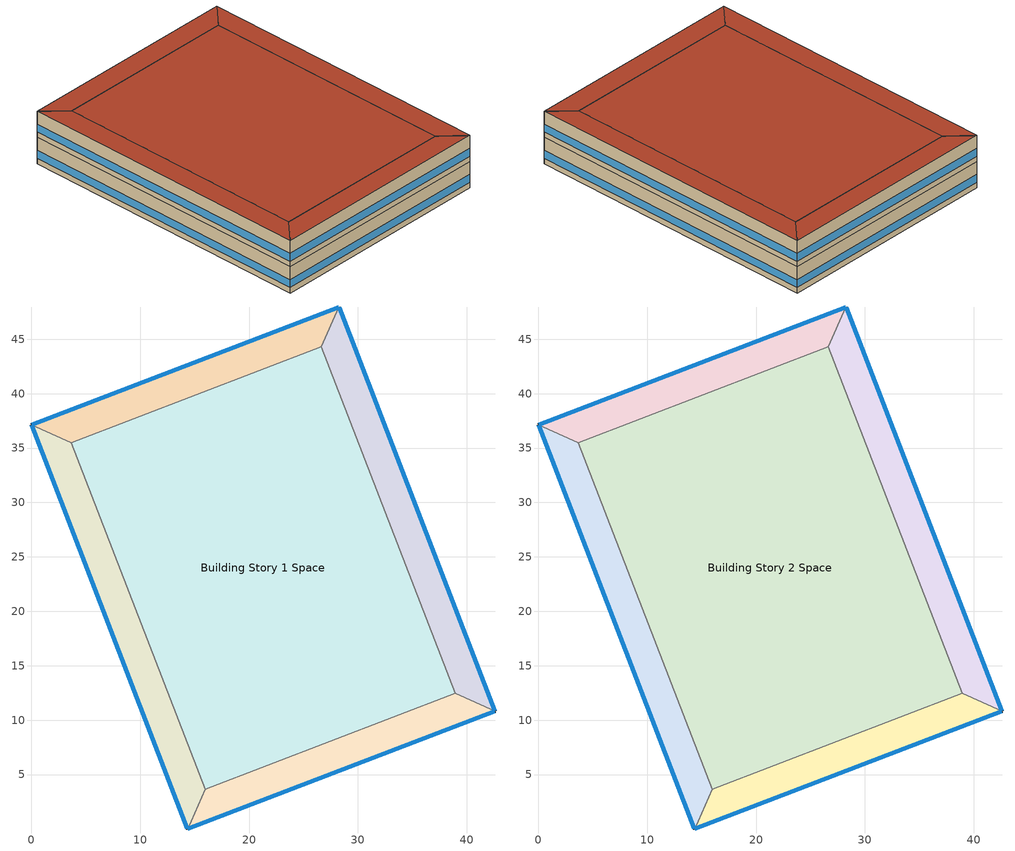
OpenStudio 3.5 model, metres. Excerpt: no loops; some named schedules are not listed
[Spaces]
Building Story 1 Space
 floor ground: 15.96,3.66 3.66,35.5 26.63,44.3 38.93,12.46 z0
 wall adiabatic (Typical Interior Wall): 3.66,35.5 15.96,3.66 38.93,12.46 26.63,44.3 3.66,35.5 z0:3.6
 ceiling adiabatic (Typical Interior Floor): 38.93,12.46 26.63,44.3 3.66,35.5 15.96,3.66 z3.6
Building Story 1 Space 1
 floor ground: 14.34,0 0,37.12 3.66,35.5 15.96,3.66 z0
 wall outside: 0,37.12 14.34,0 z0:3.6
 wall adiabatic (Typical Interior Wall): 14.34,0 15.96,3.66 3.66,35.5 0,37.12 z0:3.6
 window: 0.01,37.1 14.33,0.02 z0.76:1.84
 ceiling adiabatic (Typical Interior Ceiling): 15.96,3.66 3.66,35.5 0,37.12 14.34,0 z3.6
Building Story 1 Space 2
 floor ground: 0,37.12 28.25,47.96 26.63,44.3 3.66,35.5 z0
 wall outside: 28.25,47.96 0,37.12 z0:3.6
 wall adiabatic (Typical Interior Wall): 0,37.12 3.66,35.5 26.63,44.3 28.25,47.96 z0:3.6
 window: 28.23,47.95 0.02,37.13 z0.76:1.84
 ceiling adiabatic (Typical Interior Ceiling): 3.66,35.5 26.63,44.3 28.25,47.96 0,37.12 z3.6
Building Story 1 Space 3
 floor ground: 28.25,47.96 42.59,10.83 38.93,12.46 26.63,44.3 z0
 wall outside: 42.59,10.83 28.25,47.96 z0:3.6
 wall adiabatic (Typical Interior Wall): 28.25,47.96 26.63,44.3 38.93,12.46 42.59,10.83 z0:3.6
 window: 42.58,10.86 28.26,47.93 z0.76:1.84
 ceiling adiabatic (Typical Interior Ceiling): 26.63,44.3 38.93,12.46 42.59,10.83 28.25,47.96 z3.6
Building Story 1 Space 4
 floor ground: 42.59,10.83 14.34,0 15.96,3.66 38.93,12.46 z0
 wall outside: 14.34,0 42.59,10.83 z0:3.6
 wall adiabatic (Typical Interior Wall): 42.59,10.83 38.93,12.46 15.96,3.66 14.34,0 z0:3.6
 window: 14.36,0.01 42.57,10.83 z0.76:1.84
 ceiling adiabatic (Typical Interior Ceiling): 38.93,12.46 15.96,3.66 14.34,0 42.59,10.83 z3.6
Building Story 2 Space
 floor adiabatic (Typical Interior Floor): 15.96,3.66 3.66,35.5 26.63,44.3 38.93,12.46 z3.6
 wall adiabatic (Typical Interior Wall): 3.66,35.5 15.96,3.66 38.93,12.46 26.63,44.3 3.66,35.5 z3.6:7.2
 roof outside: 38.93,12.46 26.63,44.3 3.66,35.5 15.96,3.66 z7.2
Building Story 2 Space 1
 floor adiabatic (Typical Interior Ceiling): 14.34,0 0,37.12 3.66,35.5 15.96,3.66 z3.6
 wall outside: 0,37.12 14.34,0 z3.6:7.2
 wall adiabatic (Typical Interior Wall): 14.34,0 15.96,3.66 3.66,35.5 0,37.12 z3.6:7.2
 window: 0.01,37.1 14.33,0.02 z4.36:5.44
 roof outside: 15.96,3.66 3.66,35.5 0,37.12 14.34,0 z7.2
Building Story 2 Space 2
 floor adiabatic (Typical Interior Ceiling): 0,37.12 28.25,47.96 26.63,44.3 3.66,35.5 z3.6
 wall outside: 28.25,47.96 0,37.12 z3.6:7.2
 wall adiabatic (Typical Interior Wall): 0,37.12 3.66,35.5 26.63,44.3 28.25,47.96 z3.6:7.2
 window: 28.23,47.95 0.02,37.13 z4.36:5.44
 roof outside: 3.66,35.5 26.63,44.3 28.25,47.96 0,37.12 z7.2
Building Story 2 Space 3
 floor adiabatic (Typical Interior Ceiling): 28.25,47.96 42.59,10.83 38.93,12.46 26.63,44.3 z3.6
 wall outside: 42.59,10.83 28.25,47.96 z3.6:7.2
 wall adiabatic (Typical Interior Wall): 28.25,47.96 26.63,44.3 38.93,12.46 42.59,10.83 z3.6:7.2
 window: 42.58,10.86 28.26,47.93 z4.36:5.44
 roof outside: 26.63,44.3 38.93,12.46 42.59,10.83 28.25,47.96 z7.2
Building Story 2 Space 4
 floor adiabatic (Typical Interior Ceiling): 42.59,10.83 14.34,0 15.96,3.66 38.93,12.46 z3.6
 wall outside: 14.34,0 42.59,10.83 z3.6:7.2
 wall adiabatic (Typical Interior Wall): 42.59,10.83 38.93,12.46 15.96,3.66 14.34,0 z3.6:7.2
 window: 14.36,0.01 42.57,10.83 z4.36:5.44
 roof outside: 38.93,12.46 15.96,3.66 14.34,0 42.59,10.83 z7.2
[Site]
Buffalo Niagara Intl Ap_NY_USA: Latitude {deg}=42.8188; Longitude {deg}=-78.8513; Time Zone {hr}=-5; Elevation {m}=53.6448; Terrain=City
[Site:WaterMainsTemperature]
Calculation Method=Correlation; Annual Average Outdoor Air Temperature {C}=8.96667; Maximum Difference In Monthly Average Outdoor Air Temperatures {deltaC}=26.2
[SizingPeriod:DesignDay] Barometric Pressure {Pa}=98769; Rain Indicator=No; Snow Indicator=No; Day of Month=21; Daylight Saving Time Indicator=No; Humidity Condition Type=Wetbulb; Dry-Bulb Temperature Range Modifier Type=DefaultMultipliers
Name | Maximum Dry-Bulb Temperature {C} | Daily Dry-Bulb Temperature Range {deltaC} | Wind Speed {m/s} | Wind Direction {deg} | Month | Day Type | Wetbulb or DewPoint at Maximum Dry-Bulb {C} | Solar Model Indicator | ASHRAE Clear Sky Optical Depth for Beam Irradiance | ASHRAE Clear Sky Optical Depth for Diffuse Irradiance | Sky Clearness
Buffalo Niagara Intl Ap Ann Clg .4% Condns DB=>MWB 1 | 30.3 | 9.3 | 5.7 | 240 | 7 | SummerDesignDay | 21.8 | ASHRAETau | 0.462 | 2.001
Buffalo Niagara Intl Ap Ann Clg .4% Condns WB=>MDB 1 | 27.8 | 9.3 | 5.7 | 240 | 7 | SummerDesignDay | 23.8 | ASHRAETau | 0.462 | 2.001
Buffalo Niagara Intl Ap Ann Htg 99.6% Condns DB 1 | -16.3 | 0 | 5.1 | 270 | 1 | WinterDesignDay | -16.3 | ASHRAEClearSky |  |  | 0
[ClimateZones]
Climate Zone Institution Name 1=ASHRAE; Climate Zone Document Name 1=ANSI/ASHRAE Standard 169; Climate Zone Document Year 1=2006; Climate Zone Value 1=6A
[Site:GroundTemperature:FCfactorMethod]
January Ground Temperature {C}=7.4; February Ground Temperature {C}=-0; March Ground Temperature {C}=-7.6; April Ground Temperature {C}=-12.6; May Ground Temperature {C}=-7.7; June Ground Temperature {C}=0.3; July Ground Temperature {C}=7; August Ground Temperature {C}=14.2; September Ground Temperature {C}=19.2; October Ground Temperature {C}=20.9; November Ground Temperature {C}=20; December Ground Temperature {C}=15.4
[Building]
restaurant_4: Nominal Floor to Floor Height {m}=3.6; Default Construction Set=Res 90.1-2013 - FullSrvRest - ASHRAE 169-2013-6A; Standards Number of Stories=2; Standards Number of Above Ground Stories=2; Standards Building Type=FullServiceRestaurant
[DefaultConstructionSet]
Res 90.1-2013 - FullSrvRest - ASHRAE 169-2013-6A: Default Exterior Surface Constructions=Default Surface Constructions 1; Default Interior Surface Constructions=Default Surface Constructions 2; Default Ground Contact Surface Constructions=Default Surface Constructions 3; Default Exterior SubSurface Constructions=Default Sub Surface Constructions 1; Default Interior SubSurface Constructions=Default Sub Surface Constructions 2; Interior Partition Construction=Typical Interior Partition
[DefaultSurfaceConstructions]
Name | Floor Construction | Wall Construction | Roof Ceiling Construction
Default Surface Constructions 1 | Typical Insulated Exterior Mass Floor R-19.61 | Typical Insulated Steel Framed Exterior Wall R-20.41 | Typical Wood Joist Attic Floor R-47.62
Default Surface Constructions 2 | Typical Interior Floor | Typical Interior Wall | Typical Interior Ceiling
Default Surface Constructions 3 | Typical Insulated Carpeted 8in Slab Floor | Typical Insulated Basement Mass Wall
[Construction]
Typical Insulated Exterior Mass Floor R-19.61: Typical Insulation R-17.04, 4 in. Normalweight Concrete Floor, Typical Carpet Pad
Typical Insulated Steel Framed Exterior Wall R-20.41: 25mm Stucco, 5/8 in. Gypsum Board, Typical Insulation R-18.23, 5/8 in. Gypsum Board
Typical Wood Joist Attic Floor R-47.62: 5/8 in. Gypsum Board, Typical Insulation R-45.98
Typical Interior Floor: 100mm Normalweight concrete floor, CP02 CARPET PAD
Typical Interior Wall: G01 13mm gypsum board, G01 13mm gypsum board
Typical Interior Ceiling: CP02 CARPET PAD, 100mm Normalweight concrete floor
Typical Insulated Carpeted 8in Slab Floor: 8 in. Normalweight Concrete Floor, Typical Carpet Pad
Typical Insulated Basement Mass Wall: 8 in. Concrete Block Basement Wall
U 0.48 SHGC 0.40 Dbl Ref-D Clr 6mm/13mm: REF D CLEAR 6MM, AIR 13MM, CLEAR 6MM
Typical Insulated Metal Door R-2.0: F08 Metal surface, Typical Insulation R-1.15
U 0.44 SHGC 0.26 Dbl Ref-B-H Clr 6mm/13mm Air: REF B CLEAR HI 6MM, AIR 13MM, CLEAR 6MM
Typical Overhead Door R-2.0: Typical Insulation R-1.15 1
Window_U_0.50_SHGC_0.40_Skylight_Frame_Width_0.430_in: Glass_2052_LayerAvg, Gap_1_W_0_0038, Glass_2027F_LayerAvg
Typical Interior Window: Clear 3mm
Typical Interior Door; Typical Interior Partition: G05 25mm wood
InteriorFurnishings 1: Std Wood 6inch 1
InteriorFurnishings 2: Std Wood 6inch 2
[Material:NoMass] Roughness=Smooth; Thermal Absorptance=0.9; Solar Absorptance=0.7
Name | Thermal Resistance {m2-K/W} | Visible Absorptance
Typical Insulation R-17.04 | 3.00072 | 0.7
Typical Carpet Pad; CP02 CARPET PAD | 0.21648 | 0.8
Typical Insulation R-18.23 | 3.21036 | 0.7
Typical Insulation R-45.98 | 8.09839 | 0.7
Typical Insulation R-1.15 | 0.202509 | 0.7
Typical Insulation R-1.15 1 | 0.202527 | 0.7
[Material] Thermal Absorptance=0.9
Name | Roughness | Thickness {m} | Conductivity {W/m-K} | Density {kg/m3} | Specific Heat {J/kg-K} | Solar Absorptance | Visible Absorptance
4 in. Normalweight Concrete Floor | MediumRough | 0.1016 | 2.31 | 2322 | 832 | 0.7 | 0.7
25mm Stucco | Smooth | 0.0254 | 0.72 | 1856 | 840 | 0.7 | 0.7
5/8 in. Gypsum Board | MediumSmooth | 0.0159 | 0.16 | 800 | 1090 | 0.7 | 0.7
100mm Normalweight concrete floor | MediumRough | 0.1016 | 2.31045 | 2322 | 832.557 | 0.7 | 0.7
G01 13mm gypsum board | Smooth | 0.0127 | 0.160031 | 800.001 | 1090.73 | 0.7 | 0.5
8 in. Normalweight Concrete Floor | MediumRough | 0.2032 | 2.31 | 2322 | 832 | 0.7 | 0.7
8 in. Concrete Block Basement Wall | MediumRough | 0.2032 | 1.326 | 1842 | 912 | 0.7 | 0.7
F08 Metal surface | Smooth | 0.0008 | 45.28 | 7824 | 500 | 0.7 | 0.7
G05 25mm wood | MediumSmooth | 0.0254 | 0.15 | 608 | 1630 | 0.5 | 0.5
Std Wood 6inch 1; Std Wood 6inch 2 | MediumSmooth | 0.15 | 0.12 | 540 | 1210 | 0.7 | 0.7
[DefaultSubSurfaceConstructions]
Name | Fixed Window Construction | Operable Window Construction | Door Construction | Glass Door Construction | Overhead Door Construction | Skylight Construction | Tubular Daylight Dome Construction | Tubular Daylight Diffuser Construction
Default Sub Surface Constructions 1 | U 0.48 SHGC 0.40 Dbl Ref-D Clr 6mm/13mm | U 0.48 SHGC 0.40 Dbl Ref-D Clr 6mm/13mm | Typical Insulated Metal Door R-2.0 | U 0.44 SHGC 0.26 Dbl Ref-B-H Clr 6mm/13mm Air | Typical Overhead Door R-2.0 | Window_U_0.50_SHGC_0.40_Skylight_Frame_Width_0.430_in | Typical Interior Window | Typical Interior Window
Default Sub Surface Constructions 2 | Typical Interior Window | Typical Interior Window | Typical Interior Door
[WindowMaterial:Glazing] Optical Data Type=SpectralAverage; Infrared Transmittance at Normal Incidence=0; Dirt Correction Factor for Solar and Visible Transmittance=1; Solar Diffusing=No
Name | Thickness {m} | Solar Transmittance at Normal Incidence | Front Side Solar Reflectance at Normal Incidence | Back Side Solar Reflectance at Normal Incidence | Visible Transmittance at Normal Incidence | Front Side Visible Reflectance at Normal Incidence | Back Side Visible Reflectance at Normal Incidence | Front Side Infrared Hemispherical Emissivity | Back Side Infrared Hemispherical Emissivity | Conductivity {W/m-K}
REF D CLEAR 6MM | 0.006 | 0.429 | 0.308 | 0.379 | 0.334 | 0.453 | 0.505 | 0.84 | 0.82 | 0.9
CLEAR 6MM | 0.006 | 0.775 | 0.071 | 0.071 | 0.881 | 0.08 | 0.08 | 0.84 | 0.84 | 0.9
REF B CLEAR HI 6MM | 0.006 | 0.24 | 0.16 | 0.32 | 0.3 | 0.16 | 0.29 | 0.84 | 0.6 | 0.9
Glass_2052_LayerAvg | 0.00837 | 0.507767 | 0.054228 | 0.0544931 | 0.586833 | 0.05805 | 0.058397 | 0.84 | 0.84 | 1
Glass_2027F_LayerAvg | 0.004 | 0.369744 | 0.470069 | 0.340935 | 0.765222 | 0.0546 | 0.073741 | 0.03675 | 0.84 | 1
Clear 3mm | 0.003 | 0.837 | 0.075 | 0.075 | 0.898 | 0.081 | 0.081 | 0.84 | 0.84 | 0.9
[WindowMaterial:Gas] Gas Type=Air
Name | Thickness {m}
AIR 13MM | 0.0127
Gap_1_W_0_0038 | 0.0038
[People:Definition] Number of People Calculation Method=People/Area; Fraction Radiant=0.3; Enable ASHRAE 55 Comfort Warnings=Yes; Mean Radiant Temperature Calculation Type=ZoneAveraged; Thermal Comfort Model Type 1=Fanger
Name | People per Space Floor Area {person/m2}
FullServiceRestaurant Dining People Definition | 0.753474
FullServiceRestaurant Kitchen People Definition | 0.0538196
[Lights:Definition] Design Level Calculation Method=Watts/Area; Fraction Radiant=0.7; Fraction Visible=0.2; Return Air Fraction=0
Name | Watts per Space Floor Area {W/m2}
FullServiceRestaurant Dining Lights Definition | 9.57988
FullServiceRestaurant Kitchen Lights Definition | 13.0243
[ElectricEquipment:Definition] Design Level Calculation Method=Watts/Area
Name | Watts per Space Floor Area {W/m2} | Fraction Latent | Fraction Radiant | Fraction Lost
FullServiceRestaurant Dining Elec Equip Definition | 64.9279 | 0.25 | 0.3 | 0
FullServiceRestaurant Kitchen Elec Equip Definition | 403.97 | 0.25 | 0.3 | 0.2
Elevator Lift Motor 1 - pre-normalized value was 16055 W. | 13.3273 | 0 | 0 | 1
Elevator Fan 1 - pre-normalized value was 31 W. | 0.0256979 |  | 0.5
Elevator Lights 1 - pre-normalized value was 32 W. | 0.0268526 |  | 0.5
[DesignSpecification:OutdoorAir] Outdoor Air Method=Sum; Outdoor Air Flow per Person {m3/s-person}=0.00353961; Outdoor Air Flow per Floor Area {m3/s-m2}=0.0009144
Blended OA; Blended OA 1
[DefaultScheduleSet]
Story Ground Blended Space Type Schedule Set; Story Top Blended Space Type Schedule Set
[GasEquipment:Definition]
FullServiceRestaurant Kitchen Gas Equip Definition: Design Level Calculation Method=Watts/Area; Watts per Space Floor Area {W/m2}=649.246; Fraction Latent=0.1; Fraction Radiant=0.2; Fraction Lost=0.7
[SpaceInfiltration:DesignFlowRate] Schedule=Always On Discrete; Design Flow Rate Calculation Method=Flow/ExteriorArea; Constant Term Coefficient=0; Temperature Term Coefficient=0; Velocity Term Coefficient=0.224; Velocity Squared Term Coefficient=0
Name | Space or SpaceType | Flow per Exterior Surface Area {m3/s-m2}
FullServiceRestaurant Dining A  - Story Ground Infiltration; FullServiceRestaurant Dining C  - Story Ground Infiltration | Story Ground Blended Space Type | 4.59466e-05
FullServiceRestaurant Dining A  - Story Top Infiltration; FullServiceRestaurant Dining B end_a - Story Top Infiltration; FullServiceRestaurant Dining B end_b - Story Top Infiltration; FullServiceRestaurant Dining C  - Story Top Infiltration | Story Top Blended Space Type | 2.7264e-05
FullServiceRestaurant Dining A end_a - Story Top Infiltration; FullServiceRestaurant Dining A end_b - Story Top Infiltration; FullServiceRestaurant Dining C end_a - Story Top Infiltration; FullServiceRestaurant Dining C end_b - Story Top Infiltration | Story Top Blended Space Type | 9.75191e-06
FullServiceRestaurant Dining A end_b - Story Ground Infiltration; FullServiceRestaurant Dining C end_b - Story Ground Infiltration; FullServiceRestaurant Kitchen A end_a - Story Ground Infiltration; FullServiceRestaurant Kitchen C end_a - Story Ground Infiltration | Story Ground Blended Space Type | 3.75138e-05
FullServiceRestaurant Dining B end_b - Story Ground Infiltration; FullServiceRestaurant Kitchen B end_a - Story Ground Infiltration | Story Ground Blended Space Type | 0.00010488
FullServiceRestaurant Kitchen A  - Story Ground Infiltration; FullServiceRestaurant Kitchen C  - Story Ground Infiltration | Story Ground Blended Space Type | 5.89329e-05
[ElectricEquipment]
Name | Electric Equipment Definition | Space or SpaceType | Schedule | Multiplier
2 Elevator Lift Motors | Elevator Lift Motor 1 - pre-normalized value was 16055 W. | Story Ground Blended Space Type | Elevator Schedule 1 | 2
2 Elevator Fans | Elevator Fan 1 - pre-normalized value was 31 W. | Story Ground Blended Space Type | Elevator Schedule 3 | 2
2 Elevator Lights | Elevator Lights 1 - pre-normalized value was 32 W. | Story Ground Blended Space Type | Elevator Schedule 2 | 2
FullServiceRestaurant Kitchen Elec Equip 1 | FullServiceRestaurant Kitchen Elec Equip Definition | Story Ground Blended Space Type | RestaurantSitDown BLDG_EQUIP_SCH | 0.5456
FullServiceRestaurant Dining Elec Equip 1 | FullServiceRestaurant Dining Elec Equip Definition | Story Ground Blended Space Type | RestaurantSitDown BLDG_EQUIP_SCH | 0.4544
FullServiceRestaurant Dining Elec Equip 2 | FullServiceRestaurant Dining Elec Equip Definition | Story Top Blended Space Type | RestaurantSitDown BLDG_EQUIP_SCH | 1
[Exterior:Lights:Definition]
Name | Design Level {W}
Parking Areas and Drives Def (W/ft^2) | 0.1
Building Facades Def (W/ft^2) | 0.15
Main Entries Def (W/ft) | 30
Other Doors Def (W/ft) | 20
[Exterior:Lights] Control Option=AstronomicalClock
Name | Exterior Lights Definition | Schedule | Multiplier
Parking Areas and Drives | Parking Areas and Drives Def (W/ft^2) | Schedule Ruleset 2 | 105032.7
Building Facades | Building Facades Def (W/ft^2) | Schedule Ruleset 1 | 4554.91
Main Entries | Main Entries Def (W/ft) | Schedule Ruleset 2 | 10.3736
Other Doors | Other Doors Def (W/ft) | Schedule Ruleset 2 | 15.5604
[ThermostatSetpoint:DualSetpoint]
Name | Heating Setpoint Temperature Schedule | Cooling Setpoint Temperature Schedule
Story Ground Blended Space Type Thermostat; Story Ground Blended Space Type Thermostat 1; Story Ground Blended Space Type Thermostat 2; Story Ground Blended Space Type Thermostat 3; Story Ground Blended Space Type Thermostat 4 | RestaurantSitDown HTGSETP_KITCHEN_SCH_NO_OPTIMUM | RestaurantSitDown CLGSETP_KITCHEN_SCH_NO_OPTIMUM
Story Top Blended Space Type Thermostat; Story Top Blended Space Type Thermostat 1; Story Top Blended Space Type Thermostat 2; Story Top Blended Space Type Thermostat 3; Story Top Blended Space Type Thermostat 4 | RestaurantSitDown HTGSETP_SCH_NO_OPTIMUM | RestaurantSitDown CLGSETP_SCH_NO_OPTIMUM
[InternalMass:Definition] Design Level Calculation Method=SurfaceArea/Area; Surface Area per Space Floor Area=2
Name | Construction
Internal Mass Definition 2 | InteriorFurnishings 1
Internal Mass Definition 3 | InteriorFurnishings 2
[InternalMass]
Name | Internal Mass Definition | Space or SpaceType | Multiplier
FullServiceRestaurant Dining C end_b - Story Top Mass; FullServiceRestaurant Dining A end_b - Story Top Mass; FullServiceRestaurant Dining A end_a - Story Top Mass; FullServiceRestaurant Dining C end_a - Story Top Mass | Internal Mass Definition 2 | Story Top Blended Space Type | 0.0173517
FullServiceRestaurant Dining B end_b - Story Top Mass; FullServiceRestaurant Dining B end_a - Story Top Mass; FullServiceRestaurant Dining C  - Story Top Mass; FullServiceRestaurant Dining A  - Story Top Mass | Internal Mass Definition 2 | Story Top Blended Space Type | 0.0970225
FullServiceRestaurant Dining B  - Story Top Mass | Internal Mass Definition 2 | Story Top Blended Space Type | 0.542503
FullServiceRestaurant Dining C end_b - Story Ground Mass; FullServiceRestaurant Dining A end_b - Story Ground Mass; FullServiceRestaurant Kitchen C end_a - Story Ground Mass; FullServiceRestaurant Kitchen A end_a - Story Ground Mass | Internal Mass Definition 2 | Story Ground Blended Space Type | 0.0173517
FullServiceRestaurant Dining B  - Story Ground Mass | Internal Mass Definition 2 | Story Ground Blended Space Type | 0.237665
FullServiceRestaurant Dining B end_b - Story Ground Mass; FullServiceRestaurant Kitchen B end_a - Story Ground Mass | Internal Mass Definition 2 | Story Ground Blended Space Type | 0.0970225
FullServiceRestaurant Dining C  - Story Ground Mass; FullServiceRestaurant Dining A  - Story Ground Mass | Internal Mass Definition 2 | Story Ground Blended Space Type | 0.0425046
FullServiceRestaurant Kitchen A  - Story Ground Mass; FullServiceRestaurant Kitchen C  - Story Ground Mass | Internal Mass Definition 2 | Story Ground Blended Space Type | 0.054518
FullServiceRestaurant Kitchen B  - Story Ground Mass | Internal Mass Definition 2 | Story Ground Blended Space Type | 0.304838
Building Story 1 Space 1 Mass | Internal Mass Definition 3 | Building Story 1 Space 1 | 1
Building Story 2 Space 3 Mass | Internal Mass Definition 3 | Building Story 2 Space 3 | 1
Building Story 2 Space 2 Mass | Internal Mass Definition 3 | Building Story 2 Space 2 | 1
Building Story 1 Space 2 Mass | Internal Mass Definition 3 | Building Story 1 Space 2 | 1
Building Story 2 Space Mass | Internal Mass Definition 3 | Building Story 2 Space | 1
Building Story 2 Space 1 Mass | Internal Mass Definition 3 | Building Story 2 Space 1 | 1
Building Story 1 Space 4 Mass | Internal Mass Definition 3 | Building Story 1 Space 4 | 1
Building Story 2 Space 4 Mass | Internal Mass Definition 3 | Building Story 2 Space 4 | 1
Building Story 1 Space 3 Mass | Internal Mass Definition 3 | Building Story 1 Space 3 | 1
Building Story 1 Space Mass | Internal Mass Definition 3 | Building Story 1 Space | 1
[People] Number of People Schedule=RestaurantSitDown BLDG_OCC_SCH; Activity Level Schedule=RestaurantSitDown ACTIVITY_SCH; Work Efficiency Schedule=Work Efficiency Schedule; Clothing Insulation Schedule=Clothing Schedule; Air Velocity Schedule=Air Velocity Schedule
Name | People Definition | Space or SpaceType | Multiplier
FullServiceRestaurant Kitchen People 1 | FullServiceRestaurant Kitchen People Definition | Story Ground Blended Space Type | 0.5456
FullServiceRestaurant Dining People 1 | FullServiceRestaurant Dining People Definition | Story Ground Blended Space Type | 0.4544
FullServiceRestaurant Dining People 2 | FullServiceRestaurant Dining People Definition | Story Top Blended Space Type | 1
[Lights] Fraction Replaceable=1
Name | Lights Definition | Space or SpaceType | Schedule | Multiplier
FullServiceRestaurant Kitchen Lights 1 | FullServiceRestaurant Kitchen Lights Definition | Story Ground Blended Space Type | RestaurantSitDown BLDG_LIGHT_KITCHEN_SCH_2010_2013 | 0.5456
FullServiceRestaurant Dining Lights 1 | FullServiceRestaurant Dining Lights Definition | Story Ground Blended Space Type | RestaurantSitDown BLDG_LIGHT_DINING_SCH_2013 | 0.4544
FullServiceRestaurant Dining Lights 2 | FullServiceRestaurant Dining Lights Definition | Story Top Blended Space Type | RestaurantSitDown BLDG_LIGHT_DINING_SCH_2013 | 1
[GasEquipment]
FullServiceRestaurant Kitchen Gas Equip 1: Gas Equipment Definition=FullServiceRestaurant Kitchen Gas Equip Definition; Space or SpaceType=Story Ground Blended Space Type; Schedule=RestaurantSitDown Rest_GAS_EQUIP_SCH; Multiplier=0.5456
[SpaceType] Standards Building Type=FullServiceRestaurant
Name | Default Schedule Set | Design Specification Outdoor Air Object | Standards Space Type
Story Ground Blended Space Type | Story Ground Blended Space Type Schedule Set | Blended OA | Kitchen
Story Top Blended Space Type | Story Top Blended Space Type Schedule Set | Blended OA 1 | Dining
[Space]
Name | Space Type | Building Story | Thermal Zone
Building Story 1 Space | Story Ground Blended Space Type | Building Story 1 | Building Story 1 ThermalZone
Building Story 1 Space 1 | Story Ground Blended Space Type | Building Story 1 | Building Story 1 ThermalZone 1
Building Story 1 Space 2 | Story Ground Blended Space Type | Building Story 1 | Building Story 1 ThermalZone 2
Building Story 1 Space 3 | Story Ground Blended Space Type | Building Story 1 | Building Story 1 ThermalZone 3
Building Story 1 Space 4 | Story Ground Blended Space Type | Building Story 1 | Building Story 1 ThermalZone 4
Building Story 2 Space | Story Top Blended Space Type | Building Story 2 | Building Story 2 ThermalZone
Building Story 2 Space 1 | Story Top Blended Space Type | Building Story 2 | Building Story 2 ThermalZone 1
Building Story 2 Space 2 | Story Top Blended Space Type | Building Story 2 | Building Story 2 ThermalZone 2
Building Story 2 Space 3 | Story Top Blended Space Type | Building Story 2 | Building Story 2 ThermalZone 3
Building Story 2 Space 4 | Story Top Blended Space Type | Building Story 2 | Building Story 2 ThermalZone 4
[BuildingStory] Nominal Floor to Floor Height {m}=3.6
Name | Nominal Z Coordinate {m}
Building Story 1 | 3.6
Building Story 2 | 7.2
[ThermalZone] Use Ideal Air Loads=No
Name | Thermostat | Primary Daylighting Control | Fraction of Zone Controlled by Primary Daylighting Control | Secondary Daylighting Control | Fraction of Zone Controlled by Secondary Daylighting Control
Building Story 1 ThermalZone | Story Ground Blended Space Type Thermostat
Building Story 1 ThermalZone 1 | Story Ground Blended Space Type Thermostat 1 | Building Story 1 Space 1 Daylt Sensor 1 | 0.669 | Building Story 1 Space 1 Daylt Sensor 2 | 0.33
Building Story 1 ThermalZone 2 | Story Ground Blended Space Type Thermostat 2 | Building Story 1 Space 2 Daylt Sensor 1 | 0.675 | Building Story 1 Space 2 Daylt Sensor 2 | 0.324
Building Story 1 ThermalZone 3 | Story Ground Blended Space Type Thermostat 3 | Building Story 1 Space 3 Daylt Sensor 1 | 0.669 | Building Story 1 Space 3 Daylt Sensor 2 | 0.33
Building Story 1 ThermalZone 4 | Story Ground Blended Space Type Thermostat 4 | Building Story 1 Space 4 Daylt Sensor 1 | 0.675 | Building Story 1 Space 4 Daylt Sensor 2 | 0.324
Building Story 2 ThermalZone | Story Top Blended Space Type Thermostat
Building Story 2 ThermalZone 1 | Story Top Blended Space Type Thermostat 1 | Building Story 2 Space 1 Daylt Sensor 1 | 0.669 | Building Story 2 Space 1 Daylt Sensor 2 | 0.33
Building Story 2 ThermalZone 2 | Story Top Blended Space Type Thermostat 2 | Building Story 2 Space 2 Daylt Sensor 1 | 0.675 | Building Story 2 Space 2 Daylt Sensor 2 | 0.324
Building Story 2 ThermalZone 3 | Story Top Blended Space Type Thermostat 3 | Building Story 2 Space 3 Daylt Sensor 1 | 0.669 | Building Story 2 Space 3 Daylt Sensor 2 | 0.33
Building Story 2 ThermalZone 4 | Story Top Blended Space Type Thermostat 4 | Building Story 2 Space 4 Daylt Sensor 1 | 0.675 | Building Story 2 Space 4 Daylt Sensor 2 | 0.324
[Daylighting:Control] Lighting Control Type=Stepped; Minimum Input Power Fraction for Continuous Dimming Control=0.3; Minimum Light Output Fraction for Continuous Dimming Control=0.2; Number of Stepped Control Steps=3; Probability Lighting will be Reset When Needed in Manual Stepped Control=1; Maximum Allowable Discomfort Glare Index=22
Name | Space | Position X-Coordinate {m} | Position Y-Coordinate {m} | Position Z-Coordinate {m} | Illuminance Setpoint {lux}
Building Story 1 Space 1 Daylt Sensor 1 | Building Story 1 Space 1 | 8.3051 | 18.9998 | 0.762 | 375
Building Story 1 Space 1 Daylt Sensor 2 | Building Story 1 Space 1 | 9.45719 | 19.4448 | 0.762 | 375
Building Story 1 Space 2 Daylt Sensor 1 | Building Story 1 Space 2 | 14.5607 | 41.4036 | 0.762 | 375
Building Story 1 Space 2 Daylt Sensor 2 | Building Story 1 Space 2 | 15.0031 | 40.2501 | 0.762 | 375
Building Story 1 Space 3 Daylt Sensor 1 | Building Story 1 Space 3 | 34.2853 | 28.9572 | 0.762 | 375
Building Story 1 Space 3 Daylt Sensor 2 | Building Story 1 Space 3 | 33.1332 | 28.5122 | 0.762 | 375
Building Story 1 Space 4 Daylt Sensor 1 | Building Story 1 Space 4 | 28.0297 | 6.5534 | 0.762 | 375
Building Story 1 Space 4 Daylt Sensor 2 | Building Story 1 Space 4 | 27.5873 | 7.70684 | 0.762 | 375
Building Story 2 Space 1 Daylt Sensor 1 | Building Story 2 Space 1 | 8.3051 | 18.9998 | 4.362 | 215
Building Story 2 Space 1 Daylt Sensor 2 | Building Story 2 Space 1 | 9.45719 | 19.4448 | 4.362 | 215
Building Story 2 Space 2 Daylt Sensor 1 | Building Story 2 Space 2 | 14.5607 | 41.4036 | 4.362 | 215
Building Story 2 Space 2 Daylt Sensor 2 | Building Story 2 Space 2 | 15.0031 | 40.2501 | 4.362 | 215
Building Story 2 Space 3 Daylt Sensor 1 | Building Story 2 Space 3 | 34.2853 | 28.9572 | 4.362 | 215
Building Story 2 Space 3 Daylt Sensor 2 | Building Story 2 Space 3 | 33.1332 | 28.5122 | 4.362 | 215
Building Story 2 Space 4 Daylt Sensor 1 | Building Story 2 Space 4 | 28.0297 | 6.5534 | 4.362 | 215
Building Story 2 Space 4 Daylt Sensor 2 | Building Story 2 Space 4 | 27.5873 | 7.70684 | 4.362 | 215
[Schedule:Ruleset]
Name | Default Day Schedule | Summer Design Day Schedule | Winter Design Day Schedule
Clothing Schedule | Clothing Schedule Default Winter Clothes
Air Velocity Schedule | Air Velocity Schedule Default
Work Efficiency Schedule | Work Efficiency Schedule Default
RestaurantSitDown BLDG_OCC_SCH | RestaurantSitDown BLDG_OCC_SCH Default | RestaurantSitDown BLDG_OCC_SCH Summer Design Day | RestaurantSitDown BLDG_OCC_SCH Winter Design Day
RestaurantSitDown ACTIVITY_SCH | RestaurantSitDown ACTIVITY_SCH Default | RestaurantSitDown ACTIVITY_SCH Summer Design Day | RestaurantSitDown ACTIVITY_SCH Winter Design Day
RestaurantSitDown BLDG_LIGHT_DINING_SCH_2013 | RestaurantSitDown BLDG_LIGHT_DINING_SCH_2013 Default | RestaurantSitDown BLDG_LIGHT_DINING_SCH_2013 Summer Design Day | RestaurantSitDown BLDG_LIGHT_DINING_SCH_2013 Winter Design Day
RestaurantSitDown BLDG_EQUIP_SCH | RestaurantSitDown BLDG_EQUIP_SCH Default | RestaurantSitDown BLDG_EQUIP_SCH Summer Design Day | RestaurantSitDown BLDG_EQUIP_SCH Winter Design Day
RestaurantSitDown BLDG_LIGHT_KITCHEN_SCH_2010_2013 | RestaurantSitDown BLDG_LIGHT_KITCHEN_SCH_2010_2013 Default | RestaurantSitDown BLDG_LIGHT_KITCHEN_SCH_2010_2013 Summer Design Day | RestaurantSitDown BLDG_LIGHT_KITCHEN_SCH_2010_2013 Winter Design Day
RestaurantSitDown Rest_GAS_EQUIP_SCH | RestaurantSitDown Rest_GAS_EQUIP_SCH Default | RestaurantSitDown Rest_GAS_EQUIP_SCH Summer Design Day | RestaurantSitDown Rest_GAS_EQUIP_SCH Winter Design Day
Elevator Schedule 1 | 21 space(s) Occ Sch Default 1 | 21 space(s) Occ Sch Summer Design Day 1 | 21 space(s) Occ Sch Winter Design Day 1
Elevator Schedule 2 | 21 space(s) Occ Sch Default 2 | 21 space(s) Occ Sch Summer Design Day 2 | 21 space(s) Occ Sch Winter Design Day 2
Elevator Schedule 3 | 21 space(s) Occ Sch Default 3 | 21 space(s) Occ Sch Summer Design Day 3 | 21 space(s) Occ Sch Winter Design Day 3
Schedule Ruleset 1 | Schedule Day 17
Schedule Ruleset 2 | Schedule Day 18
RestaurantSitDown HTGSETP_SCH_NO_OPTIMUM | RestaurantSitDown HTGSETP_SCH_NO_OPTIMUM Default | RestaurantSitDown HTGSETP_SCH_NO_OPTIMUM Summer Design Day | RestaurantSitDown HTGSETP_SCH_NO_OPTIMUM Winter Design Day
RestaurantSitDown CLGSETP_SCH_NO_OPTIMUM | RestaurantSitDown CLGSETP_SCH_NO_OPTIMUM Default | RestaurantSitDown CLGSETP_SCH_NO_OPTIMUM Summer Design Day | RestaurantSitDown CLGSETP_SCH_NO_OPTIMUM Winter Design Day
RestaurantSitDown HTGSETP_KITCHEN_SCH_NO_OPTIMUM | RestaurantSitDown HTGSETP_KITCHEN_SCH_NO_OPTIMUM Default | RestaurantSitDown HTGSETP_KITCHEN_SCH_NO_OPTIMUM Summer Design Day | RestaurantSitDown HTGSETP_KITCHEN_SCH_NO_OPTIMUM Winter Design Day
RestaurantSitDown CLGSETP_KITCHEN_SCH_NO_OPTIMUM | RestaurantSitDown CLGSETP_KITCHEN_SCH_NO_OPTIMUM Default | RestaurantSitDown CLGSETP_KITCHEN_SCH_NO_OPTIMUM Summer Design Day | RestaurantSitDown CLGSETP_KITCHEN_SCH_NO_OPTIMUM Winter Design Day
[Schedule:Day]
RestaurantSitDown BLDG_OCC_SCH Default: Yes, 8, 30, 0, 9, 30, 0.05, 10, 30, 0.5, 11, 0, 0.5, 12, 0, 0.35, 13, 0, 0.2, 14, 0, 0.25, 15, 0, 0.35, 16, 0, 0.55, 16, 30, 0.05, 17, 30, 0, 24, 0, 0
RestaurantSitDown BLDG_OCC_SCH Summer Design Day; 21 space(s) Occ Sch Summer Design Day 1; 21 space(s) Occ Sch Winter Design Day 1; 21 space(s) Occ Sch Summer Design Day 2; 21 space(s) Occ Sch Winter Design Day 2; 21 space(s) Occ Sch Summer Design Day 3; 21 space(s) Occ Sch Winter Design Day 3: 24, 0, 1
RestaurantSitDown BLDG_OCC_SCH Winter Design Day; RestaurantSitDown BLDG_EQUIP_SCH Winter Design Day: 24, 0, 0
RestaurantSitDown ACTIVITY_SCH Default: Yes, 24, 0, 120
RestaurantSitDown ACTIVITY_SCH Winter Design Day; RestaurantSitDown ACTIVITY_SCH Summer Design Day: 24, 0, 120
RestaurantSitDown BLDG_EQUIP_SCH Default: Yes, 0, 30, 0.025, 1, 30, 0.0241667, 2, 30, 0.0233333, 3, 30, 0.0225, 4, 30, 0.0216667, 5, 30, 0.0208333, 6, 30, 0.02, 7, 30, 0.05, 8, 30, 0.12, 9, 30, 0.13, 10, 30, 0.15, 11, 30, 0.18, 12, 30, 0.2, 13, 30, 0.16, 14, 30, 0.09, 15, 0, 0.26, 16, 0, 0.24, 16, 15, 0.22, 16, 30, 0.03, 17, 30, 0.02, 18, 30, 0.03, 19, 30, 0.0291667, 20, 30, 0.0283333, 21, 30, 0.0275, 22, 30, 0.0266667, 23, 30, 0.0258333, 24, 0, 0.025
RestaurantSitDown BLDG_EQUIP_SCH Summer Design Day: 24, 0, 0.29
21 space(s) Occ Sch Default 1: Yes, 1, 0, 0.0207499, 2, 0, 0.0242082, 3, 0, 0.0276665, 4, 0, 0.0311248, 5, 0, 0.0345831, 6, 0, 0.0380414, 7, 0, 0.0414997, 8, 0, 0.044958, 8, 30, 0.044958, 9, 30, 0.269748, 10, 30, 0, 11, 30, 0, 12, 30, 0.269748, 13, 0, 0.044958, 14, 0, 0.22479, 15, 0, 0.269748, 16, 0, 0, 16, 30, 0.044958, 17, 30, 0, 19, 0, 0, 20, 0, 0.00345831, 21, 0, 0.00691662, 22, 0, 0.0103749, 23, 0, 0.0138332, 24, 0, 0.0172915
21 space(s) Occ Sch Default 2; 21 space(s) Occ Sch Default 3: Yes, 7, 0, 0, 9, 0, 1, 10, 0, 1, 12, 0, 0, 13, 0, 1, 14, 0, 1, 14, 30, 1, 15, 30, 1, 16, 0, 0, 17, 0, 1, 24, 0, 0
Schedule Day 17: 6, 0, 0, 24, 0, 1
Schedule Day 18: 6, 0, 0.7, 24, 0, 1
RestaurantSitDown HTGSETP_SCH_NO_OPTIMUM Default: Yes, 7, 0, 15.6, 16, 0, 21, 24, 0, 15.6
RestaurantSitDown HTGSETP_SCH_NO_OPTIMUM Summer Design Day; RestaurantSitDown HTGSETP_KITCHEN_SCH_NO_OPTIMUM Summer Design Day: 24, 0, 15.6
RestaurantSitDown HTGSETP_SCH_NO_OPTIMUM Winter Design Day: 24, 0, 21
RestaurantSitDown CLGSETP_SCH_NO_OPTIMUM Default: Yes, 7, 0, 30, 16, 0, 24, 24, 0, 30
RestaurantSitDown CLGSETP_SCH_NO_OPTIMUM Summer Design Day: 5, 0, 30, 6, 0, 26, 24, 0, 24
RestaurantSitDown CLGSETP_SCH_NO_OPTIMUM Winter Design Day; RestaurantSitDown CLGSETP_KITCHEN_SCH_NO_OPTIMUM Winter Design Day: 24, 0, 30
RestaurantSitDown HTGSETP_KITCHEN_SCH_NO_OPTIMUM Default: Yes, 7, 0, 15.6, 17, 0, 19, 24, 0, 15.6
RestaurantSitDown HTGSETP_KITCHEN_SCH_NO_OPTIMUM Winter Design Day: 24, 0, 19
RestaurantSitDown CLGSETP_KITCHEN_SCH_NO_OPTIMUM Default: Yes, 7, 0, 30, 17, 0, 26, 24, 0, 30
RestaurantSitDown CLGSETP_KITCHEN_SCH_NO_OPTIMUM Summer Design Day: 1, 0, 26, 5, 0, 30, 6, 0, 28, 24, 0, 26
[Schedule:Rule]
Schedule Rule 2: Schedule Ruleset=RestaurantSitDown BLDG_OCC_SCH; Rule Order=1; Day Schedule=RestaurantSitDown BLDG_OCC_SCH Sat Day; Apply Saturday=Yes; Date Specification Type=DateRange; Start Month=1; Start Day=1; End Month=12; End Day=31
Schedule Rule 3: Schedule Ruleset=RestaurantSitDown BLDG_OCC_SCH; Rule Order=0; Day Schedule=RestaurantSitDown BLDG_OCC_SCH Wkdy Day; Date Specification Type=DateRange; Start Month=1; Start Day=1; End Month=12; End Day=31; Apply Monday=Yes; Apply Tuesday=Yes; Apply Wednesday=Yes; Apply Thursday=Yes; Apply Friday=Yes
Schedule Rule 6: Schedule Ruleset=RestaurantSitDown BLDG_EQUIP_SCH; Rule Order=0; Day Schedule=RestaurantSitDown BLDG_EQUIP_SCH Default|Sat|Wkdy Day; Apply Saturday=Yes; Date Specification Type=DateRange; Start Month=1; Start Day=1; End Month=12; End Day=31; Apply Monday=Yes; Apply Tuesday=Yes; Apply Wednesday=Yes; Apply Thursday=Yes; Apply Friday=Yes
21 space(s) Occ Sch Sunday Rule 1: Schedule Ruleset=Elevator Schedule 1; Rule Order=0; Day Schedule=21 space(s) Occ Sch Sunday 1; Date Specification Type=DateRange; Start Month=1; Start Day=1; End Month=12; End Day=31; Apply Sunday=Yes
21 space(s) Occ Sch Saturday Rule 1: Schedule Ruleset=Elevator Schedule 1; Rule Order=1; Day Schedule=21 space(s) Occ Sch Saturday 1; Apply Saturday=Yes; Date Specification Type=DateRange; Start Month=1; Start Day=1; End Month=12; End Day=31
21 space(s) Occ Sch Sunday Rule 2: Schedule Ruleset=Elevator Schedule 2; Rule Order=0; Day Schedule=21 space(s) Occ Sch Sunday 2; Date Specification Type=DateRange; Start Month=1; Start Day=1; End Month=12; End Day=31; Apply Sunday=Yes
21 space(s) Occ Sch Saturday Rule 2: Schedule Ruleset=Elevator Schedule 2; Rule Order=1; Day Schedule=21 space(s) Occ Sch Saturday 2; Apply Saturday=Yes; Date Specification Type=DateRange; Start Month=1; Start Day=1; End Month=12; End Day=31
21 space(s) Occ Sch Sunday Rule 3: Schedule Ruleset=Elevator Schedule 3; Rule Order=0; Day Schedule=21 space(s) Occ Sch Sunday 3; Date Specification Type=DateRange; Start Month=1; Start Day=1; End Month=12; End Day=31; Apply Sunday=Yes
21 space(s) Occ Sch Saturday Rule 3: Schedule Ruleset=Elevator Schedule 3; Rule Order=1; Day Schedule=21 space(s) Occ Sch Saturday 3; Apply Saturday=Yes; Date Specification Type=DateRange; Start Month=1; Start Day=1; End Month=12; End Day=31
Schedule Rule 15: Schedule Ruleset=RestaurantSitDown HTGSETP_SCH_NO_OPTIMUM; Rule Order=0; Day Schedule=RestaurantSitDown HTGSETP_SCH_NO_OPTIMUM Default|Sat|Wkdy Day; Apply Saturday=Yes; Date Specification Type=DateRange; Start Month=1; Start Day=1; End Month=12; End Day=31; Apply Monday=Yes; Apply Tuesday=Yes; Apply Wednesday=Yes; Apply Thursday=Yes; Apply Friday=Yes
Schedule Rule 16: Schedule Ruleset=RestaurantSitDown CLGSETP_SCH_NO_OPTIMUM; Rule Order=0; Day Schedule=RestaurantSitDown CLGSETP_SCH_NO_OPTIMUM Default|Sat|Wkdy Day; Apply Saturday=Yes; Date Specification Type=DateRange; Start Month=1; Start Day=1; End Month=12; End Day=31; Apply Monday=Yes; Apply Tuesday=Yes; Apply Wednesday=Yes; Apply Thursday=Yes; Apply Friday=Yes
Schedule Rule 17: Schedule Ruleset=RestaurantSitDown HTGSETP_KITCHEN_SCH_NO_OPTIMUM; Rule Order=0; Day Schedule=RestaurantSitDown HTGSETP_KITCHEN_SCH_NO_OPTIMUM Default|Sat|Wkdy Day; Apply Saturday=Yes; Date Specification Type=DateRange; Start Month=1; Start Day=1; End Month=12; End Day=31; Apply Monday=Yes; Apply Tuesday=Yes; Apply Wednesday=Yes; Apply Thursday=Yes; Apply Friday=Yes
Schedule Rule 18: Schedule Ruleset=RestaurantSitDown CLGSETP_KITCHEN_SCH_NO_OPTIMUM; Rule Order=0; Day Schedule=RestaurantSitDown CLGSETP_KITCHEN_SCH_NO_OPTIMUM Default|Sat|Wkdy Day; Apply Saturday=Yes; Date Specification Type=DateRange; Start Month=1; Start Day=1; End Month=12; End Day=31; Apply Monday=Yes; Apply Tuesday=Yes; Apply Wednesday=Yes; Apply Thursday=Yes; Apply Friday=Yes
autogen RestaurantSitDown ACTIVITY_SCH 0: Schedule Ruleset=RestaurantSitDown ACTIVITY_SCH; Rule Order=0; Day Schedule=autogen RestaurantSitDown ACTIVITY_SCH 0_day_sch; Apply Saturday=Yes; Date Specification Type=SpecificDates; Apply Monday=Yes; Apply Tuesday=Yes; Apply Wednesday=Yes; Apply Thursday=Yes; Apply Friday=Yes; Apply Sunday=Yes; Specific Month 1=1; Specific Day 1=7; Specific Month 2=1; Specific Day 2=14; Specific Month 3=1; Specific Day 3=21; Specific Month 4=1; Specific Day 4=28; Specific Month 5=2; Specific Day 5=4; Specific Month 6=2; Specific Day 6=11; Specific Month 7=2; Specific Day 7=18; Specific Month 8=2; Specific Day 8=25; Specific Month 9=3; Specific Day 9=4; Specific Month 10=3; Specific Day 10=11; Specific Month 11=3; Specific Day 11=18; Specific Month 12=3; Specific Day 12=25; Specific Month 13=4; Specific Day 13=1; Specific Month 14=4; Specific Day 14=8; Specific Month 15=4; Specific Day 15=15; Specific Month 16=4; Specific Day 16=22; Specific Month 17=4; Specific Day 17=29; Specific Month 18=5; Specific Day 18=6; Specific Month 19=5; Specific Day 19=13; Specific Month 20=5; Specific Day 20=20; Specific Month 21=5; Specific Day 21=27; Specific Month 22=6; Specific Day 22=3; Specific Month 23=6; Specific Day 23=10; Specific Month 24=6; Specific Day 24=17; Specific Month 25=6; Specific Day 25=24; Specific Month 26=7; Specific Day 26=1; Specific Month 27=7; Specific Day 27=8; Specific Month 28=7; Specific Day 28=15; Specific Month 29=7; Specific Day 29=22; Specific Month 30=7; Specific Day 30=29; Specific Month 31=8; Specific Day 31=5; Specific Month 32=8; Specific Day 32=12; Specific Month 33=8; Specific Day 33=19; Specific Month 34=8; Specific Day 34=26; Specific Month 35=9; Specific Day 35=2; Specific Month 36=9; Specific Day 36=9; Specific Month 37=9; Specific Day 37=16; Specific Month 38=9; Specific Day 38=23; Specific Month 39=9; Specific Day 39=30; Specific Month 40=10; Specific Day 40=7; Specific Month 41=10; Specific Day 41=14; Specific Month 42=10; Specific Day 42=21; Specific Month 43=10; Specific Day 43=28; Specific Month 44=11; Specific Day 44=4; Specific Month 45=11; Specific Day 45=11; Specific Month 46=11; Specific Day 46=18; Specific Month 47=11; Specific Day 47=25; Specific Month 48=12; Specific Day 48=2; Specific Month 49=12; Specific Day 49=9; Specific Month 50=12; Specific Day 50=16; Specific Month 51=12; Specific Day 51=23; Specific Month 52=12; Specific Day 52=30
autogen Schedule Rule 6 1: Schedule Ruleset=RestaurantSitDown BLDG_EQUIP_SCH; Rule Order=1; Day Schedule=autogen Schedule Rule 6 1_day_sch; Apply Saturday=Yes; Date Specification Type=SpecificDates; Apply Monday=Yes; Apply Tuesday=Yes; Apply Wednesday=Yes; Apply Thursday=Yes; Apply Friday=Yes; Apply Sunday=Yes; Specific Month 1=1; Specific Day 1=7; Specific Month 2=1; Specific Day 2=14; Specific Month 3=1; Specific Day 3=21; Specific Month 4=1; Specific Day 4=28; Specific Month 5=2; Specific Day 5=4; Specific Month 6=2; Specific Day 6=11; Specific Month 7=2; Specific Day 7=18; Specific Month 8=2; Specific Day 8=25; Specific Month 9=3; Specific Day 9=4; Specific Month 10=3; Specific Day 10=11; Specific Month 11=3; Specific Day 11=18; Specific Month 12=3; Specific Day 12=25; Specific Month 13=4; Specific Day 13=1; Specific Month 14=4; Specific Day 14=8; Specific Month 15=4; Specific Day 15=15; Specific Month 16=4; Specific Day 16=22; Specific Month 17=4; Specific Day 17=29; Specific Month 18=5; Specific Day 18=6; Specific Month 19=5; Specific Day 19=13; Specific Month 20=5; Specific Day 20=20; Specific Month 21=5; Specific Day 21=27; Specific Month 22=6; Specific Day 22=3; Specific Month 23=6; Specific Day 23=10; Specific Month 24=6; Specific Day 24=17; Specific Month 25=6; Specific Day 25=24; Specific Month 26=7; Specific Day 26=1; Specific Month 27=7; Specific Day 27=8; Specific Month 28=7; Specific Day 28=15; Specific Month 29=7; Specific Day 29=22; Specific Month 30=7; Specific Day 30=29; Specific Month 31=8; Specific Day 31=5; Specific Month 32=8; Specific Day 32=12; Specific Month 33=8; Specific Day 33=19; Specific Month 34=8; Specific Day 34=26; Specific Month 35=9; Specific Day 35=2; Specific Month 36=9; Specific Day 36=9; Specific Month 37=9; Specific Day 37=16; Specific Month 38=9; Specific Day 38=23; Specific Month 39=9; Specific Day 39=30; Specific Month 40=10; Specific Day 40=7; Specific Month 41=10; Specific Day 41=14; Specific Month 42=10; Specific Day 42=21; Specific Month 43=10; Specific Day 43=28; Specific Month 44=11; Specific Day 44=4; Specific Month 45=11; Specific Day 45=11; Specific Month 46=11; Specific Day 46=18; Specific Month 47=11; Specific Day 47=25; Specific Month 48=12; Specific Day 48=2; Specific Month 49=12; Specific Day 49=9; Specific Month 50=12; Specific Day 50=16; Specific Month 51=12; Specific Day 51=23; Specific Month 52=12; Specific Day 52=30
autogen Schedule Rule 18 1: Schedule Ruleset=RestaurantSitDown CLGSETP_KITCHEN_SCH_NO_OPTIMUM; Rule Order=1; Day Schedule=autogen Schedule Rule 18 1_day_sch; Apply Saturday=Yes; Date Specification Type=SpecificDates; Apply Monday=Yes; Apply Tuesday=Yes; Apply Wednesday=Yes; Apply Thursday=Yes; Apply Friday=Yes; Apply Sunday=Yes; Specific Month 1=1; Specific Day 1=7; Specific Month 2=1; Specific Day 2=14; Specific Month 3=1; Specific Day 3=21; Specific Month 4=1; Specific Day 4=28; Specific Month 5=2; Specific Day 5=4; Specific Month 6=2; Specific Day 6=11; Specific Month 7=2; Specific Day 7=18; Specific Month 8=2; Specific Day 8=25; Specific Month 9=3; Specific Day 9=4; Specific Month 10=3; Specific Day 10=11; Specific Month 11=3; Specific Day 11=18; Specific Month 12=3; Specific Day 12=25; Specific Month 13=4; Specific Day 13=1; Specific Month 14=4; Specific Day 14=8; Specific Month 15=4; Specific Day 15=15; Specific Month 16=4; Specific Day 16=22; Specific Month 17=4; Specific Day 17=29; Specific Month 18=5; Specific Day 18=6; Specific Month 19=5; Specific Day 19=13; Specific Month 20=5; Specific Day 20=20; Specific Month 21=5; Specific Day 21=27; Specific Month 22=6; Specific Day 22=3; Specific Month 23=6; Specific Day 23=10; Specific Month 24=6; Specific Day 24=17; Specific Month 25=6; Specific Day 25=24; Specific Month 26=7; Specific Day 26=1; Specific Month 27=7; Specific Day 27=8; Specific Month 28=7; Specific Day 28=15; Specific Month 29=7; Specific Day 29=22; Specific Month 30=7; Specific Day 30=29; Specific Month 31=8; Specific Day 31=5; Specific Month 32=8; Specific Day 32=12; Specific Month 33=8; Specific Day 33=19; Specific Month 34=8; Specific Day 34=26; Specific Month 35=9; Specific Day 35=2; Specific Month 36=9; Specific Day 36=9; Specific Month 37=9; Specific Day 37=16; Specific Month 38=9; Specific Day 38=23; Specific Month 39=9; Specific Day 39=30; Specific Month 40=10; Specific Day 40=7; Specific Month 41=10; Specific Day 41=14; Specific Month 42=10; Specific Day 42=21; Specific Month 43=10; Specific Day 43=28; Specific Month 44=11; Specific Day 44=4; Specific Month 45=11; Specific Day 45=11; Specific Month 46=11; Specific Day 46=18; Specific Month 47=11; Specific Day 47=25; Specific Month 48=12; Specific Day 48=2; Specific Month 49=12; Specific Day 49=9; Specific Month 50=12; Specific Day 50=16; Specific Month 51=12; Specific Day 51=23; Specific Month 52=12; Specific Day 52=30
autogen Schedule Rule 16 1: Schedule Ruleset=RestaurantSitDown CLGSETP_SCH_NO_OPTIMUM; Rule Order=1; Day Schedule=autogen Schedule Rule 16 1_day_sch; Apply Saturday=Yes; Date Specification Type=SpecificDates; Apply Monday=Yes; Apply Tuesday=Yes; Apply Wednesday=Yes; Apply Thursday=Yes; Apply Friday=Yes; Apply Sunday=Yes; Specific Month 1=1; Specific Day 1=7; Specific Month 2=1; Specific Day 2=14; Specific Month 3=1; Specific Day 3=21; Specific Month 4=1; Specific Day 4=28; Specific Month 5=2; Specific Day 5=4; Specific Month 6=2; Specific Day 6=11; Specific Month 7=2; Specific Day 7=18; Specific Month 8=2; Specific Day 8=25; Specific Month 9=3; Specific Day 9=4; Specific Month 10=3; Specific Day 10=11; Specific Month 11=3; Specific Day 11=18; Specific Month 12=3; Specific Day 12=25; Specific Month 13=4; Specific Day 13=1; Specific Month 14=4; Specific Day 14=8; Specific Month 15=4; Specific Day 15=15; Specific Month 16=4; Specific Day 16=22; Specific Month 17=4; Specific Day 17=29; Specific Month 18=5; Specific Day 18=6; Specific Month 19=5; Specific Day 19=13; Specific Month 20=5; Specific Day 20=20; Specific Month 21=5; Specific Day 21=27; Specific Month 22=6; Specific Day 22=3; Specific Month 23=6; Specific Day 23=10; Specific Month 24=6; Specific Day 24=17; Specific Month 25=6; Specific Day 25=24; Specific Month 26=7; Specific Day 26=1; Specific Month 27=7; Specific Day 27=8; Specific Month 28=7; Specific Day 28=15; Specific Month 29=7; Specific Day 29=22; Specific Month 30=7; Specific Day 30=29; Specific Month 31=8; Specific Day 31=5; Specific Month 32=8; Specific Day 32=12; Specific Month 33=8; Specific Day 33=19; Specific Month 34=8; Specific Day 34=26; Specific Month 35=9; Specific Day 35=2; Specific Month 36=9; Specific Day 36=9; Specific Month 37=9; Specific Day 37=16; Specific Month 38=9; Specific Day 38=23; Specific Month 39=9; Specific Day 39=30; Specific Month 40=10; Specific Day 40=7; Specific Month 41=10; Specific Day 41=14; Specific Month 42=10; Specific Day 42=21; Specific Month 43=10; Specific Day 43=28; Specific Month 44=11; Specific Day 44=4; Specific Month 45=11; Specific Day 45=11; Specific Month 46=11; Specific Day 46=18; Specific Month 47=11; Specific Day 47=25; Specific Month 48=12; Specific Day 48=2; Specific Month 49=12; Specific Day 49=9; Specific Month 50=12; Specific Day 50=16; Specific Month 51=12; Specific Day 51=23; Specific Month 52=12; Specific Day 52=30
autogen Schedule Rule 17 1: Schedule Ruleset=RestaurantSitDown HTGSETP_KITCHEN_SCH_NO_OPTIMUM; Rule Order=1; Day Schedule=autogen Schedule Rule 17 1_day_sch; Apply Saturday=Yes; Date Specification Type=SpecificDates; Apply Monday=Yes; Apply Tuesday=Yes; Apply Wednesday=Yes; Apply Thursday=Yes; Apply Friday=Yes; Apply Sunday=Yes; Specific Month 1=1; Specific Day 1=7; Specific Month 2=1; Specific Day 2=14; Specific Month 3=1; Specific Day 3=21; Specific Month 4=1; Specific Day 4=28; Specific Month 5=2; Specific Day 5=4; Specific Month 6=2; Specific Day 6=11; Specific Month 7=2; Specific Day 7=18; Specific Month 8=2; Specific Day 8=25; Specific Month 9=3; Specific Day 9=4; Specific Month 10=3; Specific Day 10=11; Specific Month 11=3; Specific Day 11=18; Specific Month 12=3; Specific Day 12=25; Specific Month 13=4; Specific Day 13=1; Specific Month 14=4; Specific Day 14=8; Specific Month 15=4; Specific Day 15=15; Specific Month 16=4; Specific Day 16=22; Specific Month 17=4; Specific Day 17=29; Specific Month 18=5; Specific Day 18=6; Specific Month 19=5; Specific Day 19=13; Specific Month 20=5; Specific Day 20=20; Specific Month 21=5; Specific Day 21=27; Specific Month 22=6; Specific Day 22=3; Specific Month 23=6; Specific Day 23=10; Specific Month 24=6; Specific Day 24=17; Specific Month 25=6; Specific Day 25=24; Specific Month 26=7; Specific Day 26=1; Specific Month 27=7; Specific Day 27=8; Specific Month 28=7; Specific Day 28=15; Specific Month 29=7; Specific Day 29=22; Specific Month 30=7; Specific Day 30=29; Specific Month 31=8; Specific Day 31=5; Specific Month 32=8; Specific Day 32=12; Specific Month 33=8; Specific Day 33=19; Specific Month 34=8; Specific Day 34=26; Specific Month 35=9; Specific Day 35=2; Specific Month 36=9; Specific Day 36=9; Specific Month 37=9; Specific Day 37=16; Specific Month 38=9; Specific Day 38=23; Specific Month 39=9; Specific Day 39=30; Specific Month 40=10; Specific Day 40=7; Specific Month 41=10; Specific Day 41=14; Specific Month 42=10; Specific Day 42=21; Specific Month 43=10; Specific Day 43=28; Specific Month 44=11; Specific Day 44=4; Specific Month 45=11; Specific Day 45=11; Specific Month 46=11; Specific Day 46=18; Specific Month 47=11; Specific Day 47=25; Specific Month 48=12; Specific Day 48=2; Specific Month 49=12; Specific Day 49=9; Specific Month 50=12; Specific Day 50=16; Specific Month 51=12; Specific Day 51=23; Specific Month 52=12; Specific Day 52=30
autogen Schedule Rule 15 1: Schedule Ruleset=RestaurantSitDown HTGSETP_SCH_NO_OPTIMUM; Rule Order=1; Day Schedule=autogen Schedule Rule 15 1_day_sch; Apply Saturday=Yes; Date Specification Type=SpecificDates; Apply Monday=Yes; Apply Tuesday=Yes; Apply Wednesday=Yes; Apply Thursday=Yes; Apply Friday=Yes; Apply Sunday=Yes; Specific Month 1=1; Specific Day 1=7; Specific Month 2=1; Specific Day 2=14; Specific Month 3=1; Specific Day 3=21; Specific Month 4=1; Specific Day 4=28; Specific Month 5=2; Specific Day 5=4; Specific Month 6=2; Specific Day 6=11; Specific Month 7=2; Specific Day 7=18; Specific Month 8=2; Specific Day 8=25; Specific Month 9=3; Specific Day 9=4; Specific Month 10=3; Specific Day 10=11; Specific Month 11=3; Specific Day 11=18; Specific Month 12=3; Specific Day 12=25; Specific Month 13=4; Specific Day 13=1; Specific Month 14=4; Specific Day 14=8; Specific Month 15=4; Specific Day 15=15; Specific Month 16=4; Specific Day 16=22; Specific Month 17=4; Specific Day 17=29; Specific Month 18=5; Specific Day 18=6; Specific Month 19=5; Specific Day 19=13; Specific Month 20=5; Specific Day 20=20; Specific Month 21=5; Specific Day 21=27; Specific Month 22=6; Specific Day 22=3; Specific Month 23=6; Specific Day 23=10; Specific Month 24=6; Specific Day 24=17; Specific Month 25=6; Specific Day 25=24; Specific Month 26=7; Specific Day 26=1; Specific Month 27=7; Specific Day 27=8; Specific Month 28=7; Specific Day 28=15; Specific Month 29=7; Specific Day 29=22; Specific Month 30=7; Specific Day 30=29; Specific Month 31=8; Specific Day 31=5; Specific Month 32=8; Specific Day 32=12; Specific Month 33=8; Specific Day 33=19; Specific Month 34=8; Specific Day 34=26; Specific Month 35=9; Specific Day 35=2; Specific Month 36=9; Specific Day 36=9; Specific Month 37=9; Specific Day 37=16; Specific Month 38=9; Specific Day 38=23; Specific Month 39=9; Specific Day 39=30; Specific Month 40=10; Specific Day 40=7; Specific Month 41=10; Specific Day 41=14; Specific Month 42=10; Specific Day 42=21; Specific Month 43=10; Specific Day 43=28; Specific Month 44=11; Specific Day 44=4; Specific Month 45=11; Specific Day 45=11; Specific Month 46=11; Specific Day 46=18; Specific Month 47=11; Specific Day 47=25; Specific Month 48=12; Specific Day 48=2; Specific Month 49=12; Specific Day 49=9; Specific Month 50=12; Specific Day 50=16; Specific Month 51=12; Specific Day 51=23; Specific Month 52=12; Specific Day 52=30
[Schedule:Constant]
Always On Discrete: Value=1
